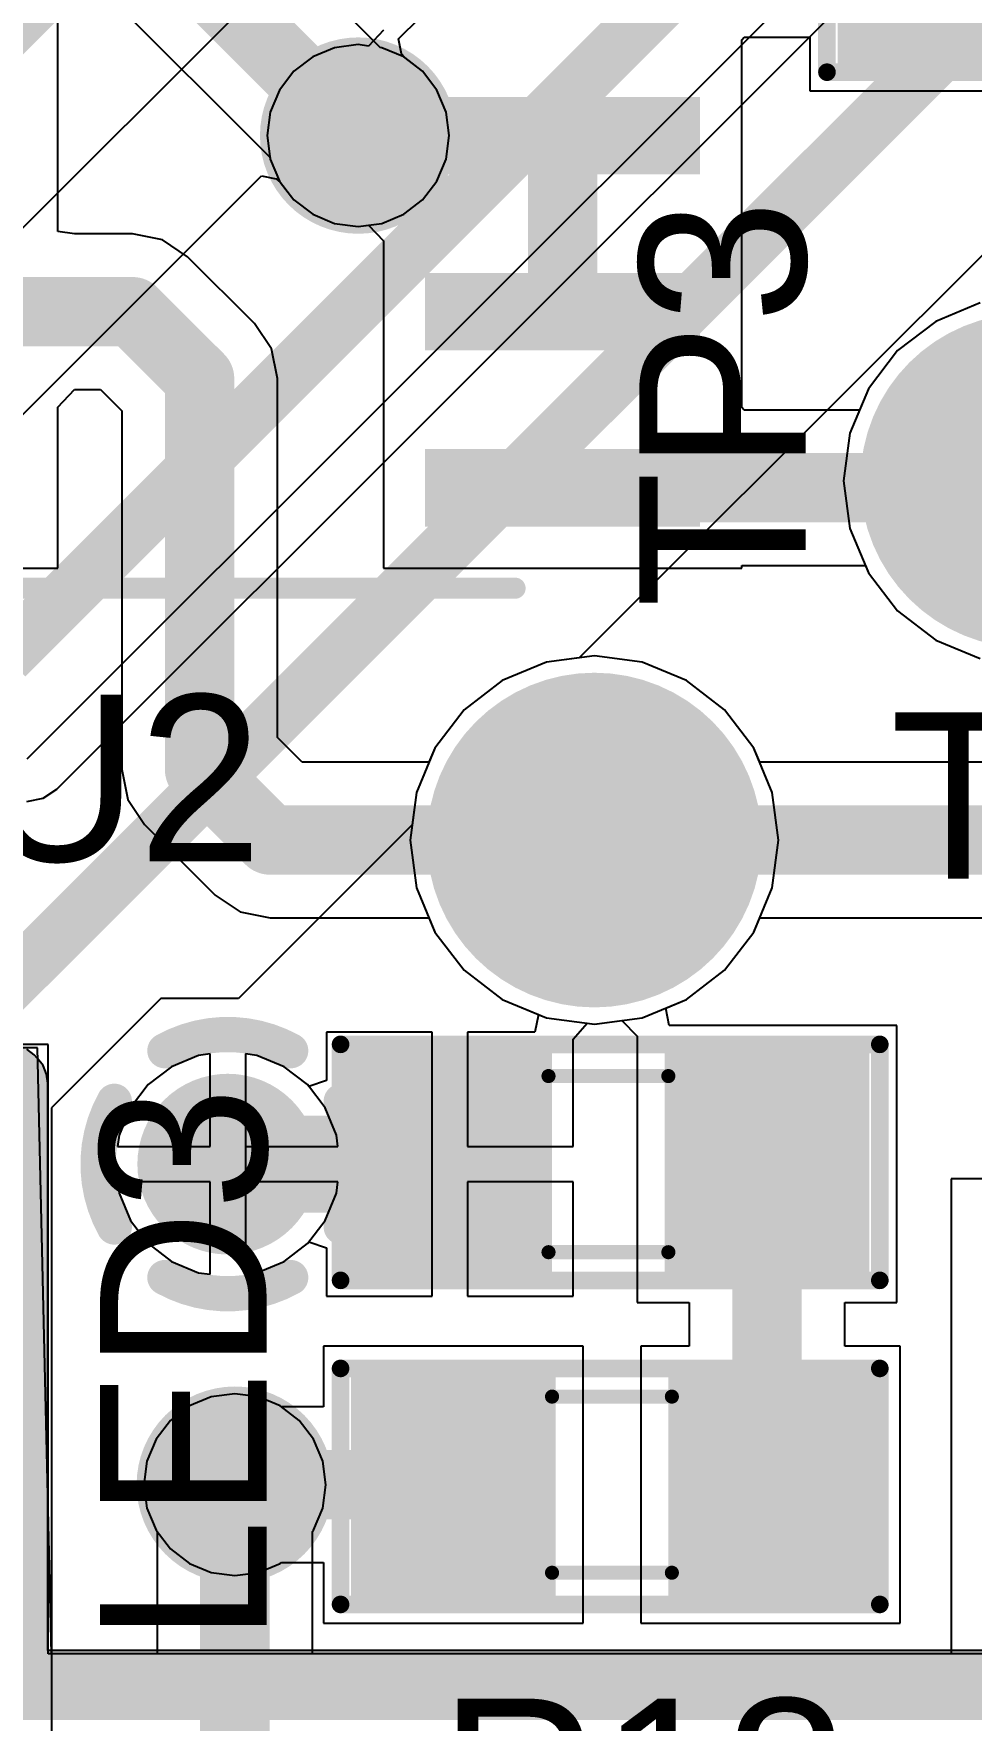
# Model space of a CAD drawing. Header units: millimetres. Extents: x -51 to 108, y 36 to 112.
# Drawn here: x 94.31 to 101.07, y 58.85 to 71.02 of the extents above; entities that cross this region are included whole.
import ezdxf

# ---------------------------------------------------------------- set-up
doc = ezdxf.new("R2010")
doc.units = ezdxf.units.MM
for name, color, linetype in [('BottomLayer', 5, 'Continuous'), ('BottomSolder', 6, 'Continuous'), ('InternalPlane1', 76, 'Continuous'), ('MidLayer1', 16, 'Continuous'), ('PadHoleLayer', 156, 'Continuous'), ('TopLayer', 1, 'Continuous'), ('TopOverlay', 2, 'Continuous'), ('TopSolder', 216, 'Continuous'), ('ViaHoleLayer', 16, 'Continuous')]:
    doc.layers.add(name, color=color, linetype=linetype)

# ---------------------------------------------------------------- blocks, each defined once
blk = doc.blocks.new('SM_0805_5')
at = {"layer": 'TopLayer'}
for points in [[(-1.778, -0.6985), (-0.508, -0.6985), (-1.778, 0.6985), (-0.508, 0.6985)], [(0.508, -0.6985), (1.778, -0.6985), (0.508, 0.6985), (1.778, 0.6985)]]:
    blk.add_solid(points, dxfattribs=at)
at = {"layer": 'TopOverlay'}
for points, const_width in [([(-1.9558, 0.8382), (1.9304, 0.8382)], 0.127), ([(-1.9558, -0.8635999999999999), (-1.9558, 0.8382)], 0.127), ([(1.9304, -0.8635999999999999), (1.9304, 0.8382)], 0.127), ([(-0.4318, 0.635), (0.4318, 0.635)], 0.1016), ([(-0.4318, -0.635), (0.4318, -0.635)], 0.1016), ([(-1.9558, -0.8635999999999999), (1.9304, -0.8635999999999999)], 0.127)]:
    blk.add_lwpolyline(points, dxfattribs=dict(at, const_width=const_width))
for points, const_width in [([(-1.98755, 0.8382, 1), (-1.92405, 0.8382, 1)], 0.0635), ([(-1.98755, 0.8382, 1), (-1.92405, 0.8382, 1)], 0.0635), ([(1.89865, 0.8382, 1), (1.96215, 0.8382, 1)], 0.0635), ([(1.89865, 0.8382, 1), (1.96215, 0.8382, 1)], 0.0635), ([(-0.4572, 0.635, 1), (-0.4064, 0.635, 1)], 0.0508), ([(0.4064, 0.635, 1), (0.4572, 0.635, 1)], 0.0508), ([(-0.4572, -0.635, 1), (-0.4064, -0.635, 1)], 0.0508), ([(0.4064, -0.635, 1), (0.4572, -0.635, 1)], 0.0508), ([(-1.98755, -0.8635999999999999, 1), (-1.92405, -0.8635999999999999, 1)], 0.0635), ([(-1.98755, -0.8635999999999999, 1), (-1.92405, -0.8635999999999999, 1)], 0.0635), ([(1.89865, -0.8635999999999999, 1), (1.96215, -0.8635999999999999, 1)], 0.0635), ([(1.89865, -0.8635999999999999, 1), (1.96215, -0.8635999999999999, 1)], 0.0635)]:
    blk.add_lwpolyline(points, format="xyb", close=True, dxfattribs=dict(at, const_width=const_width))
at = {"layer": 'TopSolder'}
for points in [[(-1.8796, -0.8000999999999999), (-0.4064, -0.8000999999999999), (-1.8796, 0.8000999999999999), (-0.4064, 0.8000999999999999)], [(0.4064, -0.8000999999999999), (1.8796, -0.8000999999999999), (0.4064, 0.8000999999999999), (1.8796, 0.8000999999999999)]]:
    blk.add_solid(points, dxfattribs=at)
blk = doc.blocks.new('SM_0805_66')
at = {"layer": 'TopLayer'}
for points in [[(-1.778, -0.6985), (-0.508, -0.6985), (-1.778, 0.6985), (-0.508, 0.6985)], [(0.508, -0.6985), (1.778, -0.6985), (0.508, 0.6985), (1.778, 0.6985)]]:
    blk.add_solid(points, dxfattribs=at)
at = {"layer": 'TopOverlay'}
for points, const_width in [([(1.9304, 0.8382), (-1.9558, 0.8382)], 0.127), ([(-1.9558, 0.8382), (-1.9558, -0.8635999999999999)], 0.127), ([(1.9304, 0.8382), (1.9304, -0.8635999999999999)], 0.127), ([(0.4318, 0.635), (-0.4318, 0.635)], 0.1016), ([(0.4318, -0.635), (-0.4318, -0.635)], 0.1016), ([(1.9304, -0.8635999999999999), (-1.9558, -0.8635999999999999)], 0.127)]:
    blk.add_lwpolyline(points, dxfattribs=dict(at, const_width=const_width))
for points, const_width in [([(-1.98755, 0.8382, 1), (-1.92405, 0.8382, 1)], 0.0635), ([(-1.98755, 0.8382, 1), (-1.92405, 0.8382, 1)], 0.0635), ([(1.89865, 0.8382, 1), (1.96215, 0.8382, 1)], 0.0635), ([(1.89865, 0.8382, 1), (1.96215, 0.8382, 1)], 0.0635), ([(-0.4572, 0.635, 1), (-0.4064, 0.635, 1)], 0.0508), ([(0.4064, 0.635, 1), (0.4572, 0.635, 1)], 0.0508), ([(-0.4572, -0.635, 1), (-0.4064, -0.635, 1)], 0.0508), ([(0.4064, -0.635, 1), (0.4572, -0.635, 1)], 0.0508), ([(-1.98755, -0.8635999999999999, 1), (-1.92405, -0.8635999999999999, 1)], 0.0635), ([(-1.98755, -0.8635999999999999, 1), (-1.92405, -0.8635999999999999, 1)], 0.0635), ([(1.89865, -0.8635999999999999, 1), (1.96215, -0.8635999999999999, 1)], 0.0635), ([(1.89865, -0.8635999999999999, 1), (1.96215, -0.8635999999999999, 1)], 0.0635)]:
    blk.add_lwpolyline(points, format="xyb", close=True, dxfattribs=dict(at, const_width=const_width))
at = {"layer": 'TopSolder'}
for points in [[(-1.8796, -0.8000999999999999), (-0.4064, -0.8000999999999999), (-1.8796, 0.8000999999999999), (-0.4064, 0.8000999999999999)], [(0.4064, -0.8000999999999999), (1.8796, -0.8000999999999999), (0.4064, 0.8000999999999999), (1.8796, 0.8000999999999999)]]:
    blk.add_solid(points, dxfattribs=at)
blk = doc.blocks.new('SM_0805_86')
at = {"layer": 'TopLayer'}
for points in [[(-1.778, -0.6985), (-0.508, -0.6985), (-1.778, 0.6985), (-0.508, 0.6985)], [(0.508, -0.6985), (1.778, -0.6985), (0.508, 0.6985), (1.778, 0.6985)]]:
    blk.add_solid(points, dxfattribs=at)
at = {"layer": 'TopOverlay'}
for points, const_width in [([(-1.9558, 0.8382), (1.9304, 0.8382)], 0.127), ([(-1.9558, -0.8635999999999999), (-1.9558, 0.8382)], 0.127), ([(1.9304, -0.8635999999999999), (1.9304, 0.8382)], 0.127), ([(-0.4318, 0.635), (0.4318, 0.635)], 0.1016), ([(-0.4318, -0.635), (0.4318, -0.635)], 0.1016), ([(-1.9558, -0.8635999999999999), (1.9304, -0.8635999999999999)], 0.127)]:
    blk.add_lwpolyline(points, dxfattribs=dict(at, const_width=const_width))
for points, const_width in [([(-1.98755, 0.8382, 1), (-1.92405, 0.8382, 1)], 0.0635), ([(-1.98755, 0.8382, 1), (-1.92405, 0.8382, 1)], 0.0635), ([(1.89865, 0.8382, 1), (1.96215, 0.8382, 1)], 0.0635), ([(1.89865, 0.8382, 1), (1.96215, 0.8382, 1)], 0.0635), ([(-0.4572, 0.635, 1), (-0.4064, 0.635, 1)], 0.0508), ([(0.4064, 0.635, 1), (0.4572, 0.635, 1)], 0.0508), ([(-0.4572, -0.635, 1), (-0.4064, -0.635, 1)], 0.0508), ([(0.4064, -0.635, 1), (0.4572, -0.635, 1)], 0.0508), ([(-1.98755, -0.8635999999999999, 1), (-1.92405, -0.8635999999999999, 1)], 0.0635), ([(-1.98755, -0.8635999999999999, 1), (-1.92405, -0.8635999999999999, 1)], 0.0635), ([(1.89865, -0.8635999999999999, 1), (1.96215, -0.8635999999999999, 1)], 0.0635), ([(1.89865, -0.8635999999999999, 1), (1.96215, -0.8635999999999999, 1)], 0.0635)]:
    blk.add_lwpolyline(points, format="xyb", close=True, dxfattribs=dict(at, const_width=const_width))
at = {"layer": 'TopSolder'}
for points in [[(-1.8796, -0.8000999999999999), (-0.4064, -0.8000999999999999), (-1.8796, 0.8000999999999999), (-0.4064, 0.8000999999999999)], [(0.4064, -0.8000999999999999), (1.8796, -0.8000999999999999), (0.4064, 0.8000999999999999), (1.8796, 0.8000999999999999)]]:
    blk.add_solid(points, dxfattribs=at)
blk = doc.blocks.new('TP1_95')
at = {"layer": 'BottomLayer', "const_width": 1.016}
blk.add_lwpolyline([(-0.508, 0, 1), (0.508, 0, 1)], format="xyb", close=True, dxfattribs=at)
at = {"layer": 'BottomSolder', "const_width": 1.1176}
blk.add_lwpolyline([(-0.5588, 0, 1), (0.5588, 0, 1)], format="xyb", close=True, dxfattribs=at)
at = {"layer": 'InternalPlane1', "const_width": 0.9524999999999999}
blk.add_lwpolyline([(-0.47625, 0, 1), (0.47625, 0, 1)], format="xyb", close=True, dxfattribs=at)
at = {"layer": 'MidLayer1', "const_width": 1.016}
blk.add_lwpolyline([(-0.508, 0, 1), (0.508, 0, 1)], format="xyb", close=True, dxfattribs=at)
at = {"layer": 'PadHoleLayer', "const_width": 0.4445}
blk.add_lwpolyline([(-0.22225, 0, 1), (0.22225, 0, 1)], format="xyb", close=True, dxfattribs=at)
at = {"layer": 'TopLayer', "const_width": 1.016}
blk.add_lwpolyline([(-0.508, 0, 1), (0.508, 0, 1)], format="xyb", close=True, dxfattribs=at)
at = {"layer": 'TopOverlay'}
for points, const_width in [([(1.1178794, 0, 1), (-1.1178794, 0, 1)], 0.1778), ([(-1.1623294, 0, 1), (-1.0734294, 0, 1)], 0.0889), ([(1.0734294, 0, 1), (1.1623294, 0, 1)], 0.0889)]:
    blk.add_lwpolyline(points, format="xyb", close=True, dxfattribs=dict(at, const_width=const_width))
at = {"layer": 'TopSolder', "const_width": 1.1176}
blk.add_lwpolyline([(-0.5588, 0, 1), (0.5588, 0, 1)], format="xyb", close=True, dxfattribs=at)
blk = doc.blocks.new('TP1_96')
at = {"layer": 'BottomLayer', "const_width": 1.016}
blk.add_lwpolyline([(-0.508, 0, 1), (0.508, 0, 1)], format="xyb", close=True, dxfattribs=at)
at = {"layer": 'BottomSolder', "const_width": 1.1176}
blk.add_lwpolyline([(-0.5588, 0, 1), (0.5588, 0, 1)], format="xyb", close=True, dxfattribs=at)
at = {"layer": 'InternalPlane1', "const_width": 0.9524999999999999}
blk.add_lwpolyline([(-0.47625, 0, 1), (0.47625, 0, 1)], format="xyb", close=True, dxfattribs=at)
at = {"layer": 'MidLayer1', "const_width": 1.016}
blk.add_lwpolyline([(-0.508, 0, 1), (0.508, 0, 1)], format="xyb", close=True, dxfattribs=at)
at = {"layer": 'PadHoleLayer', "const_width": 0.4445}
blk.add_lwpolyline([(-0.22225, 0, 1), (0.22225, 0, 1)], format="xyb", close=True, dxfattribs=at)
at = {"layer": 'TopLayer', "const_width": 1.016}
blk.add_lwpolyline([(-0.508, 0, 1), (0.508, 0, 1)], format="xyb", close=True, dxfattribs=at)
at = {"layer": 'TopOverlay'}
for points, const_width in [([(1.1178794, 0, 1), (-1.1178794, 0, 1)], 0.1778), ([(-1.1623294, 0, 1), (-1.0734294, 0, 1)], 0.0889), ([(1.0734294, 0, 1), (1.1623294, 0, 1)], 0.0889)]:
    blk.add_lwpolyline(points, format="xyb", close=True, dxfattribs=dict(at, const_width=const_width))
at = {"layer": 'TopSolder', "const_width": 1.1176}
blk.add_lwpolyline([(-0.5588, 0, 1), (0.5588, 0, 1)], format="xyb", close=True, dxfattribs=at)
blk = doc.blocks.new('D8_101')
at = {"layer": 'TopLayer'}
for points in [[(-3.4544, 1.6256), (-1.4732, 1.6256), (-3.4544, 2.1844), (-1.4732, 2.1844)], [(1.4732, 1.6256), (3.4544, 1.6256), (1.4732, 2.1844), (3.4544, 2.1844)], [(-3.4544, 0.3556), (-1.4732, 0.3556), (-3.4544, 0.9144), (-1.4732, 0.9144)], [(1.4732, 0.3556), (3.4544, 0.3556), (1.4732, 0.9144), (3.4544, 0.9144)], [(-3.4544, -0.9144), (-1.4732, -0.9144), (-3.4544, -0.3556), (-1.4732, -0.3556)], [(1.4732, -0.9144), (3.4544, -0.9144), (1.4732, -0.3556), (3.4544, -0.3556)], [(-3.4544, -2.1844), (-1.4732, -2.1844), (-3.4544, -1.6256), (-1.4732, -1.6256)], [(1.4732, -2.1844), (3.4544, -2.1844), (1.4732, -1.6256), (3.4544, -1.6256)]]:
    blk.add_solid(points, dxfattribs=at)
at = {"layer": 'TopOverlay'}
for p, q in [((-3.0353, 3.39479128), (-2.18890596, 2.54839724)), ((-3.0353, 2.54839724), (-2.18890596, 3.39479128)), ((-2.61210298, 2.54839724), (-2.61210298, 3.39479128)), ((-3.0353, 2.97159426), (-2.18890596, 2.97159426))]:
    blk.add_line(p, q, dxfattribs=at)
at = {"layer": 'TopOverlay', "const_width": 0.1524}
for points in [[(-2.1209, 2.6289), (2.1209, 2.6289)], [(-2.1209, -2.6289), (2.1209, -2.6289)]]:
    blk.add_lwpolyline(points, dxfattribs=at)
at = {"layer": 'TopOverlay', "const_width": 0.0762}
for points in [[(-2.159, 2.6289, 1), (-2.0828, 2.6289, 1)], [(2.0828, 2.6289, 1), (2.159, 2.6289, 1)], [(-2.159, -2.6289, 1), (-2.0828, -2.6289, 1)], [(2.0828, -2.6289, 1), (2.159, -2.6289, 1)]]:
    blk.add_lwpolyline(points, format="xyb", close=True, dxfattribs=at)
at = {"layer": 'TopSolder'}
for points in [[(-3.4544, 1.6256), (-1.4732, 1.6256), (-3.4544, 2.1844), (-1.4732, 2.1844)], [(1.4732, 1.6256), (3.4544, 1.6256), (1.4732, 2.1844), (3.4544, 2.1844)], [(-3.4544, 0.3556), (-1.4732, 0.3556), (-3.4544, 0.9144), (-1.4732, 0.9144)], [(1.4732, 0.3556), (3.4544, 0.3556), (1.4732, 0.9144), (3.4544, 0.9144)], [(-3.4544, -0.9144), (-1.4732, -0.9144), (-3.4544, -0.3556), (-1.4732, -0.3556)], [(1.4732, -0.9144), (3.4544, -0.9144), (1.4732, -0.3556), (3.4544, -0.3556)], [(-3.4544, -2.1844), (-1.4732, -2.1844), (-3.4544, -1.6256), (-1.4732, -1.6256)], [(1.4732, -2.1844), (3.4544, -2.1844), (1.4732, -1.6256), (3.4544, -1.6256)]]:
    blk.add_solid(points, dxfattribs=at)

msp = doc.modelspace()

# ---------------------------------------------------------------- linework, layer by layer
at = {"layer": 'BottomLayer'}
for p, q in [((96.80528518, 70.91656886), (95.36712702, 72.35472702)), ((94.73831953999999, 71.39742642), (96.01223114, 70.12351482)), ((96.8166847, 70.91506772), (96.80528518, 70.91656886)), ((96.97480223999999, 70.84957127999999), (96.8166847, 70.91506772)), ((97.11058301999999, 70.74538301999999), (96.97480223999999, 70.84957127999999)), ((97.21477128, 70.60960224), (97.11058301999999, 70.74538301999999)), ((97.28026772, 70.4514847), (97.21477128, 70.60960224)), ((97.30260702, 70.28179999999999), (97.28026772, 70.4514847)), ((97.28026772, 70.1121153), (97.30260702, 70.28179999999999)), ((96.01223114, 70.12351482), (96.01373228, 70.1121153)), ((96.01373228, 70.1121153), (96.07922871999999, 69.95399776)), ((97.21477128, 69.95399776), (97.28026772, 70.1121153)), ((96.07922871999999, 69.95399776), (96.18341697999999, 69.81821698)), ((97.11058301999999, 69.81821698), (97.21477128, 69.95399776)), ((96.18341697999999, 69.81821698), (96.31919776, 69.71402872)), ((96.97480223999999, 69.71402872), (97.11058301999999, 69.81821698)), ((96.31919776, 69.71402872), (96.4773153, 69.64853228)), ((96.8166847, 69.64853228), (96.97480223999999, 69.71402872)), ((96.4773153, 69.64853228), (96.64699999999999, 69.62619298)), ((96.64699999999999, 69.62619298), (96.8166847, 69.64853228)), ((101.12945484, 69.07472596), (100.8093234, 68.94212272)), ((100.8093234, 68.94212272), (100.53441666, 68.73118334)), ((100.53441666, 68.73118334), (100.32347728, 68.4562766)), ((100.32347728, 68.4562766), (100.19087404, 68.13614516)), ((100.19087404, 68.13614516), (100.14564426, 67.7926)), ((100.14564426, 67.7926), (100.19087404, 67.44905484)), ((100.19087404, 67.44905484), (100.32347728, 67.12892339999999)), ((100.32347728, 67.12892339999999), (100.53441666, 66.85401666)), ((100.53441666, 66.85401666), (100.8093234, 66.64307728)), ((98.3488, 66.52915574), (98.00525483999999, 66.48392596)), ((98.69234515999999, 66.48392596), (98.3488, 66.52915574)), ((100.8093234, 66.64307728), (101.12945484, 66.51047403999999)), ((98.00525483999999, 66.48392596), (97.6851234, 66.35132272)), ((99.0124766, 66.35132272), (98.69234515999999, 66.48392596)), ((97.6851234, 66.35132272), (97.41021665999999, 66.14038334)), ((99.28738333999999, 66.14038334), (99.0124766, 66.35132272)), ((97.41021665999999, 66.14038334), (97.19927727999999, 65.8654766)), ((99.49832271999999, 65.8654766), (99.28738333999999, 66.14038334)), ((97.19927727999999, 65.8654766), (97.06667404, 65.54534516)), ((99.63092596, 65.54534516), (99.49832271999999, 65.8654766)), ((97.06667404, 65.54534516), (97.02144426, 65.20179999999999)), ((99.67615574, 65.20179999999999), (99.63092596, 65.54534516)), ((97.02144426, 65.20179999999999), (97.06667404, 64.85825484)), ((99.63092596, 64.85825484), (99.67615574, 65.20179999999999)), ((97.06667404, 64.85825484), (97.19927727999999, 64.5381234)), ((99.49832271999999, 64.5381234), (99.63092596, 64.85825484)), ((97.19927727999999, 64.5381234), (97.41021665999999, 64.26321666)), ((99.28738333999999, 64.26321666), (99.49832271999999, 64.5381234)), ((97.41021665999999, 64.26321666), (97.6851234, 64.05227728)), ((99.0124766, 64.05227728), (99.28738333999999, 64.26321666)), ((97.6851234, 64.05227728), (98.00525483999999, 63.91967404)), ((98.69234515999999, 63.91967404), (99.0124766, 64.05227728)), ((98.00525483999999, 63.91967404), (98.3488, 63.87444426)), ((98.3488, 63.87444426), (98.69234515999999, 63.91967404)), ((94.4118, 63.72859999999999), (85.54299884, 63.72859999999999)), ((94.4118, 59.3344), (94.4118, 63.72859999999999)), ((95.49731471999999, 63.64830298), (95.30173217999999, 63.56728967999999)), ((95.58019999999999, 63.65921482), (95.49731471999999, 63.64830298)), ((95.58019999999999, 62.992), (95.58019999999999, 63.65921482)), ((95.91708528, 63.64830298), (95.8342, 63.65921482)), ((95.8342, 63.65921482), (95.8342, 62.992)), ((96.11266782, 63.56728967999999), (95.91708528, 63.64830298)), ((95.30173217999999, 63.56728967999999), (95.1337823, 63.4384177)), ((96.2806177, 63.4384177), (96.11266782, 63.56728967999999)), ((95.1337823, 63.4384177), (95.00491032, 63.27046781999999)), ((96.40948968, 63.27046781999999), (96.2806177, 63.4384177)), ((95.00491032, 63.27046781999999), (94.92389702, 63.07488528)), ((96.49050297999999, 63.07488528), (96.40948968, 63.27046781999999)), ((94.92389702, 63.07488528), (94.91298517999999, 62.992)), ((96.50141482, 62.992), (96.49050297999999, 63.07488528)), ((94.91298517999999, 62.992), (95.58019999999999, 62.992)), ((95.8342, 62.992), (96.50141482, 62.992)), ((95.58019999999999, 62.738), (94.91298517999999, 62.738)), ((94.91298517999999, 62.738), (94.92389702, 62.65511471999999)), ((94.92389702, 62.65511471999999), (95.00491032, 62.45953218)), ((95.58019999999999, 62.07078517999999), (95.58019999999999, 62.738)), ((96.50141482, 62.738), (95.8342, 62.738)), ((95.8342, 62.738), (95.8342, 62.07078517999999)), ((96.40948968, 62.45953218), (96.49050297999999, 62.65511471999999)), ((96.49050297999999, 62.65511471999999), (96.50141482, 62.738)), ((95.00491032, 62.45953218), (95.1337823, 62.29158229999999)), ((96.2806177, 62.29158229999999), (96.40948968, 62.45953218)), ((95.1337823, 62.29158229999999), (95.30173217999999, 62.16271032)), ((96.11266782, 62.16271032), (96.2806177, 62.29158229999999)), ((95.30173217999999, 62.16271032), (95.49731471999999, 62.08169702)), ((95.91708528, 62.08169702), (96.11266782, 62.16271032)), ((95.49731471999999, 62.08169702), (95.58019999999999, 62.07078517999999)), ((95.8342, 62.07078517999999), (95.91708528, 62.08169702)), ((95.58831529999999, 61.18686772), (95.43019776, 61.12137128)), ((95.758, 61.20920701999999), (95.58831529999999, 61.18686772)), ((95.9276847, 61.18686772), (95.758, 61.20920701999999)), ((96.08580223999999, 61.12137128), (95.9276847, 61.18686772)), ((95.43019776, 61.12137128), (95.29441698, 61.01718302)), ((96.22158302, 61.01718302), (96.08580223999999, 61.12137128)), ((95.29441698, 61.01718302), (95.19022872, 60.88140224)), ((96.32577128, 60.88140224), (96.22158302, 61.01718302)), ((95.19022872, 60.88140224), (95.12473227999999, 60.72328469999999)), ((96.39126771999999, 60.72328469999999), (96.32577128, 60.88140224)), ((95.12473227999999, 60.72328469999999), (95.10239297999999, 60.5536)), ((96.41360702, 60.5536), (96.39126771999999, 60.72328469999999)), ((95.10239297999999, 60.5536), (95.12473227999999, 60.3839153)), ((96.39126771999999, 60.3839153), (96.41360702, 60.5536)), ((95.12473227999999, 60.3839153), (95.19022872, 60.22579776)), ((96.32577128, 60.22579776), (96.39126771999999, 60.3839153)), ((95.19022872, 60.22579776), (95.19722641999999, 60.21667916)), ((95.19722641999999, 60.21667916), (95.19722641999999, 59.3344)), ((96.31877358, 60.21667916), (96.32577128, 60.22579776)), ((96.31877358, 59.3344), (96.31877358, 60.21667916)), ((95.19722641999999, 59.3344), (94.4118, 59.3344)), ((104.46822642, 59.3344), (96.31877358, 59.3344))]:
    msp.add_line(p, q, dxfattribs=at)
at = {"layer": 'BottomLayer', "const_width": 0.499999}
for points in [[(94.97059999999999, 71.95819999999999), (96.64699999999999, 70.28179999999999)], [(95.758, 49.07279999999999), (95.758, 60.5536)]]:
    msp.add_lwpolyline(points, dxfattribs=at)
at = {"layer": 'BottomLayer'}
for points, const_width in [([(96.47199907999999, 70.28179999999999, 1), (96.82200092, 70.28179999999999, 1)], 0.3499993), ([(96.52200151999999, 70.28179999999999, 1), (96.77199848, 70.28179999999999, 1)], 0.2499995), ([(95.43219927999999, 62.86499999999999, 1), (95.98220072, 62.86499999999999, 1)], 0.5499989), ([(95.58299908, 60.5536, 1), (95.93300092, 60.5536, 1)], 0.3499993), ([(95.63300152, 60.5536, 1), (95.88299848, 60.5536, 1)], 0.2499995)]:
    msp.add_lwpolyline(points, format="xyb", close=True, dxfattribs=dict(at, const_width=const_width))
at = {"layer": 'BottomSolder'}
for points, const_width in [([(96.42119908, 70.28179999999999, 1), (96.87280091999999, 70.28179999999999, 1)], 0.4515993), ([(95.38139928, 62.86499999999999, 1), (96.03300071999999, 62.86499999999999, 1)], 0.6515989), ([(95.53219908, 60.5536, 1), (95.98380092, 60.5536, 1)], 0.4515993)]:
    msp.add_lwpolyline(points, format="xyb", close=True, dxfattribs=dict(at, const_width=const_width))
at = {"layer": 'InternalPlane1'}
for p, q in [((94.31070038, 63.65290038), (94.25847798, 63.69297396)), ((94.33610037999999, 63.62750037999999), (94.31070038, 63.65290038)), ((94.37617395999999, 63.57527798), (94.33610037999999, 63.62750037999999)), ((94.40136314, 63.51446275999999), (94.37617395999999, 63.57527798)), ((94.40995595999999, 63.4492), (94.40136314, 63.51446275999999)), ((94.40995595999999, 59.35795596), (94.40995595999999, 63.4492)), ((106.52312198, 59.35795596), (94.40995595999999, 59.35795596))]:
    msp.add_line(p, q, dxfattribs=at)
for points, const_width in [([(96.2930002, 70.28179999999999, 1), (97.00099979999999, 70.28179999999999, 1)], 0.7079996), ([(95.19040398, 63.68276823999999, 1), (95.31740398, 63.68276823999999, 1)], 0.127), ([(96.09699601999999, 63.68276823999999, 1), (96.22399602, 63.68276823999999, 1)], 0.127), ([(94.00740151999999, 63.4746, 1), (94.25739847999999, 63.4746, 1)], 0.2499995), ([(94.00740151999999, 63.4746, 1), (94.25739847999999, 63.4746, 1)], 0.2499995), ([(94.03280151999999, 63.4492, 1), (94.28279848, 63.4492, 1)], 0.2499995), ([(94.03280151999999, 63.4492, 1), (94.28279848, 63.4492, 1)], 0.2499995), ([(94.82593175999999, 63.31829602, 1), (94.95293176, 63.31829602, 1)], 0.127), ([(96.46146823999999, 63.31829602, 1), (96.58846824, 63.31829602, 1)], 0.127), ([(94.82593175999999, 62.41170398, 1), (94.95293176, 62.41170398, 1)], 0.127), ([(96.46146823999999, 62.41170398, 1), (96.58846824, 62.41170398, 1)], 0.127), ([(95.19040398, 62.04723176, 1), (95.31740398, 62.04723176, 1)], 0.127), ([(96.09699601999999, 62.04723176, 1), (96.22399602, 62.04723176, 1)], 0.127), ([(95.4040002, 60.5536, 1), (96.11199979999999, 60.5536, 1)], 0.7079996), ([(94.03280151999999, 59.1058, 1), (94.28279848, 59.1058, 1)], 0.2499995), ([(94.03280151999999, 59.1058, 1), (94.28279848, 59.1058, 1)], 0.2499995)]:
    msp.add_lwpolyline(points, format="xyb", close=True, dxfattribs=dict(at, const_width=const_width))
at = {"layer": 'InternalPlane1', "const_width": 0.254}
for points in [[(95.25390397999999, 63.68276823999999, -0.2586175843559133), (96.16049602, 63.68276823999999)], [(94.88943176, 62.41170398, -0.2586175843559133), (94.88943176, 63.31829602)], [(96.52496823999999, 63.31829602, -0.2586175843559133), (96.52496823999999, 62.41170398)], [(96.16049602, 62.04723176, -0.2586175843559133), (95.25390397999999, 62.04723176)]]:
    msp.add_lwpolyline(points, format="xyb", dxfattribs=at)
at = {"layer": 'InternalPlane1', "const_width": 0.499999}
for points in [[(83.82, 63.4746), (94.13239999999999, 63.4746)], [(94.13239999999999, 63.4746), (94.1578, 63.4492)], [(94.1578, 59.1058), (94.1578, 63.4492)], [(94.1578, 59.1058), (106.8324, 59.1058)]]:
    msp.add_lwpolyline(points, dxfattribs=at)
at = {"layer": 'MidLayer1'}
for p, q in [((96.93793921999999, 70.97913922), (100.5332, 74.5744)), ((100.7908322, 72.3174322), (94.2594, 65.786)), ((94.4756937, 65.56971899999999), (101.00712082, 72.10114358)), ((96.139, 71.5264), (92.6592, 68.0466)), ((103.2002, 71.4756), (98.78059999999999, 67.056)), ((96.95923203999999, 70.87208584), (96.93793921999999, 70.97913922)), ((96.98225714, 70.8438512), (96.95923203999999, 70.87208584)), ((97.11058301999999, 70.74538301999999), (96.98225714, 70.8438512)), ((97.21477128, 70.60960224), (97.11058301999999, 70.74538301999999)), ((97.28026772, 70.4514847), (97.21477128, 70.60960224)), ((97.30260702, 70.28179999999999), (97.28026772, 70.4514847)), ((97.28026772, 70.1121153), (97.30260702, 70.28179999999999)), ((97.21477128, 69.95399776), (97.28026772, 70.1121153)), ((93.14179999999999, 67.18299999999999), (95.94966077999999, 69.99086077999999)), ((95.94966077999999, 69.99086077999999), (96.05671416, 69.96956795999999)), ((96.05671416, 69.96956795999999), (96.08494879999999, 69.94654286)), ((96.08494879999999, 69.94654286), (96.18341697999999, 69.81821698)), ((97.11058301999999, 69.81821698), (97.21477128, 69.95399776)), ((96.18341697999999, 69.81821698), (96.31919776, 69.71402872)), ((96.97480223999999, 69.71402872), (97.11058301999999, 69.81821698)), ((96.31919776, 69.71402872), (96.4773153, 69.64853228)), ((96.8166847, 69.64853228), (96.97480223999999, 69.71402872)), ((96.4773153, 69.64853228), (96.64699999999999, 69.62619298)), ((96.64699999999999, 69.62619298), (96.8166847, 69.64853228)), ((98.78059999999999, 67.056), (98.23934632, 66.51474632)), ((98.00525483999999, 66.48392596), (97.6851234, 66.35132272)), ((98.23934632, 66.51474632), (98.00525483999999, 66.48392596)), ((97.6851234, 66.35132272), (97.41021665999999, 66.14038334)), ((97.41021665999999, 66.14038334), (97.19927727999999, 65.8654766)), ((97.19927727999999, 65.8654766), (97.06667404, 65.54534516)), ((94.37645336, 65.50340722), (94.47568862, 65.56971138)), ((94.47568862, 65.56971138), (94.4756937, 65.56971899999999)), ((94.2594, 65.48012304), (94.37645336, 65.50340722)), ((97.06667404, 65.54534516), (97.03585367999999, 65.31125368)), ((97.03585367999999, 65.31125368), (95.7834, 64.05879999999999)), ((95.2246, 64.05879999999999), (94.43719999999999, 63.2714)), ((95.7834, 64.05879999999999), (95.2246, 64.05879999999999)), ((94.43719999999999, 63.2714), (94.43719999999999, 61.976)), ((94.43719999999999, 61.976), (94.43719999999999, 58.6994))]:
    msp.add_line(p, q, dxfattribs=at)
for points, const_width in [([(94.107, 66.5226), (100.8126, 73.2282)], 0.3999992), ([(93.06559999999999, 63.0936), (102.997, 73.02499999999999)], 0.3999992), ([(91.821, 69.1642), (94.36099999999999, 71.7042)], 1.00000054)]:
    msp.add_lwpolyline(points, dxfattribs=dict(at, const_width=const_width))
for points, const_width in [([(96.47199907999999, 70.28179999999999, 1), (96.82200092, 70.28179999999999, 1)], 0.3499993), ([(95.43219927999999, 62.86499999999999, 1), (95.98220072, 62.86499999999999, 1)], 0.5499989), ([(95.58299908, 60.5536, 1), (95.93300092, 60.5536, 1)], 0.3499993)]:
    msp.add_lwpolyline(points, format="xyb", close=True, dxfattribs=dict(at, const_width=const_width))
at = {"layer": 'TopLayer'}
for p, q in [((94.48319939999999, 70.97240568), (94.48319939999999, 72.1311994)), ((96.82960059999999, 71.04146573999999), (96.72113752, 70.9276458)), ((94.48320448, 70.97240568), (94.48319939999999, 70.97240568)), ((94.48320448, 70.86119432), (94.48320448, 70.97240568)), ((96.4773153, 70.91506772), (96.31919776, 70.84957127999999)), ((96.64699999999999, 70.93740702), (96.4773153, 70.91506772)), ((96.72113752, 70.9276458), (96.64699999999999, 70.93740702)), ((99.41080194, 70.97239805999999), (99.42942776, 70.99102642)), ((99.41080194, 70.86119939999999), (99.41080194, 70.97239805999999)), ((99.42942776, 70.99102642), (99.9030006, 70.99102642)), ((99.9030006, 70.99102642), (99.9030006, 70.6041006)), ((94.48319939999999, 69.70240314), (94.48319939999999, 70.86119432)), ((94.48319939999999, 70.86119432), (94.48320448, 70.86119432)), ((96.31919776, 70.84957127999999), (96.18341697999999, 70.74538301999999)), ((99.41079939999999, 70.84539806), (99.41080194, 70.86119939999999)), ((99.41079939999999, 69.70240568), (99.41079939999999, 70.84539806)), ((96.18341697999999, 70.74538301999999), (96.07922871999999, 70.60960224)), ((96.07922871999999, 70.60960224), (96.01373228, 70.4514847)), ((99.9030006, 70.6041006), (101.7729994, 70.6041006)), ((96.01373228, 70.4514847), (95.99139298, 70.28179999999999)), ((95.99139298, 70.28179999999999), (96.01373228, 70.1121153)), ((96.01373228, 70.1121153), (96.07922871999999, 69.95399776)), ((96.07922871999999, 69.95399776), (96.18341697999999, 69.81821698)), ((96.18341697999999, 69.81821698), (96.31919776, 69.71402872)), ((94.48320448, 69.70240314), (94.48319939999999, 69.70240314)), ((94.48320448, 69.5911994), (94.48320448, 69.70240314)), ((96.31919776, 69.71402872), (96.4773153, 69.64853228)), ((99.41080448, 69.70240568), (99.41079939999999, 69.70240568)), ((99.41080448, 69.59119432), (99.41080448, 69.70240568)), ((94.60248795999999, 69.57257358), (94.48320448, 69.5911994)), ((95.0214, 69.57257358), (94.60248795999999, 69.57257358)), ((95.23599952, 69.52988633999999), (95.0214, 69.57257358)), ((96.4773153, 69.64853228), (96.64699999999999, 69.62619298)), ((96.64699999999999, 69.62619298), (96.72113752, 69.6359542)), ((96.72113752, 69.6359542), (96.82960059999999, 69.52213426)), ((99.41079939999999, 68.44820193999999), (99.41079939999999, 69.59119432)), ((99.41079939999999, 69.59119432), (99.41080448, 69.59119432)), ((95.41792702, 69.40832702), (95.23599952, 69.52988633999999)), ((96.82960059999999, 69.52213426), (96.82960059999999, 68.44820193999999)), ((95.90052702, 68.92572702), (95.41792702, 69.40832702)), ((101.12945484, 69.07472596), (100.8093234, 68.94212272)), ((96.02208888, 68.74379698), (95.90052702, 68.92572702)), ((100.8093234, 68.94212272), (100.53441666, 68.73118334)), ((96.06477358, 68.5292), (96.02208888, 68.74379698)), ((100.53441666, 68.73118334), (100.32347728, 68.4562766)), ((96.06477358, 65.94208046), (96.06477358, 68.5292)), ((94.48320448, 68.32402642), (94.60248795999999, 68.45102641999999)), ((94.60248795999999, 68.45102641999999), (94.78911954, 68.45102641999999)), ((94.78911954, 68.45102641999999), (94.94322641999999, 68.29691953999999)), ((96.82960059999999, 68.44820193999999), (96.82959806, 68.4324006)), ((96.82959806, 68.4324006), (96.82959806, 68.3211994)), ((99.41080194, 68.4324006), (99.41079939999999, 68.44820193999999)), ((99.41080194, 68.32120194), (99.41080194, 68.4324006)), ((100.32347728, 68.4562766), (100.25981218, 68.30257358)), ((94.48319939999999, 67.1624006), (94.48319939999999, 68.32119686)), ((94.48319939999999, 68.32119686), (94.48320448, 68.32119686)), ((94.48320448, 68.32119686), (94.48320448, 68.32402642)), ((94.94322641999999, 68.29691953999999), (94.94322641999999, 65.7098)), ((96.82959806, 68.3211994), (96.82960059999999, 68.30539806)), ((96.82960059999999, 68.30539806), (96.82960059999999, 67.1624006)), ((99.42942776, 68.30257358), (99.41080194, 68.32120194)), ((100.25981218, 68.30257358), (99.42942776, 68.30257358)), ((91.90200313999999, 67.1624006), (94.48319939999999, 67.1624006)), ((96.82960059999999, 67.1624006), (99.41079939999999, 67.1624006)), ((99.41079939999999, 67.1624006), (99.41079939999999, 67.18102642)), ((99.41079939999999, 67.18102642), (100.3018949, 67.18102642)), ((100.3018949, 67.18102642), (100.32347728, 67.12892339999999)), ((100.32347728, 67.12892339999999), (100.53441666, 66.85401666)), ((100.53441666, 66.85401666), (100.8093234, 66.64307728)), ((98.3488, 66.52915574), (98.00525483999999, 66.48392596)), ((98.69234515999999, 66.48392596), (98.3488, 66.52915574)), ((100.8093234, 66.64307728), (101.12945484, 66.51047403999999)), ((98.00525483999999, 66.48392596), (97.6851234, 66.35132272)), ((99.0124766, 66.35132272), (98.69234515999999, 66.48392596)), ((97.6851234, 66.35132272), (97.41021665999999, 66.14038334)), ((99.28738333999999, 66.14038334), (99.0124766, 66.35132272)), ((97.41021665999999, 66.14038334), (97.19927727999999, 65.8654766)), ((99.49832271999999, 65.8654766), (99.28738333999999, 66.14038334)), ((96.24428046, 65.76257358), (96.06477358, 65.94208046)), ((97.19927727999999, 65.8654766), (97.15665354, 65.76257358)), ((99.54094646, 65.76257358), (99.49832271999999, 65.8654766)), ((94.94322641999999, 65.7098), (94.98591366, 65.49520048)), ((97.15665354, 65.76257358), (96.24428046, 65.76257358)), ((102.71391954, 65.76257358), (99.54094646, 65.76257358)), ((94.98591366, 65.49520048), (95.10747298, 65.31327298)), ((95.10747298, 65.31327298), (95.61547297999999, 64.80527298)), ((95.61547297999999, 64.80527298), (95.79740301999999, 64.68371112)), ((95.79740301999999, 64.68371112), (96.012, 64.64102642)), ((96.012, 64.64102642), (97.15665354, 64.64102642)), ((97.15665354, 64.64102642), (97.19927727999999, 64.5381234)), ((99.49832271999999, 64.5381234), (99.54094646, 64.64102642)), ((99.54094646, 64.64102642), (102.9462, 64.64102642)), ((97.19927727999999, 64.5381234), (97.41021665999999, 64.26321666)), ((99.28738333999999, 64.26321666), (99.49832271999999, 64.5381234)), ((97.41021665999999, 64.26321666), (97.6851234, 64.05227728)), ((99.0124766, 64.05227728), (99.28738333999999, 64.26321666)), ((97.6851234, 64.05227728), (97.94531846, 63.9445)), ((98.86333288, 63.9904994), (99.0124766, 64.05227728)), ((98.88859572, 63.86349939999999), (98.86333288, 63.9904994)), ((97.94531846, 63.9445), (97.92005562, 63.8175)), ((98.1964, 63.76641043999999), (98.29698907999999, 63.8812667)), ((98.29698907999999, 63.8812667), (98.3488, 63.87444426)), ((98.3488, 63.87444426), (98.54672696, 63.90050212)), ((98.54672696, 63.90050212), (98.6584006, 63.7871089)), ((100.5283994, 63.86349939999999), (98.88859572, 63.86349939999999)), ((100.5283994, 61.86650059999999), (100.5283994, 63.86349939999999)), ((97.18039999999999, 63.8175), (96.41839999999999, 63.8175)), ((96.41839999999999, 63.8175), (96.41839999999999, 63.46747783999999)), ((97.18039999999999, 62.86499999999999), (97.18039999999999, 63.8175)), ((97.92005562, 63.8175), (97.4344, 63.8175)), ((97.4344, 63.8175), (97.4344, 62.992)), ((98.1964, 62.992), (98.1964, 63.76641043999999)), ((98.6584006, 63.7871089), (98.6584006, 61.86650059999999)), ((94.3356, 63.7032), (93.428185, 63.7032)), ((94.43719999999999, 59.3344), (94.3356, 63.7032)), ((95.49731471999999, 63.64830298), (95.30173217999999, 63.56728967999999)), ((95.58019999999999, 63.65921482), (95.49731471999999, 63.64830298)), ((95.58019999999999, 62.992), (95.58019999999999, 63.65921482)), ((95.91708528, 63.64830298), (95.8342, 63.65921482)), ((95.8342, 63.65921482), (95.8342, 62.86499999999999)), ((96.11266782, 63.56728967999999), (95.91708528, 63.64830298)), ((95.30173217999999, 63.56728967999999), (95.1337823, 63.4384177)), ((96.2806177, 63.4384177), (96.11266782, 63.56728967999999)), ((95.1337823, 63.4384177), (95.00491032, 63.27046781999999)), ((96.2914, 63.42436642), (96.2806177, 63.4384177)), ((96.41839999999999, 63.46747783999999), (96.2914, 63.42436642)), ((95.00491032, 63.27046781999999), (94.92389702, 63.07488528)), ((94.92389702, 63.07488528), (94.91298517999999, 62.992)), ((94.91298517999999, 62.992), (95.58019999999999, 62.992)), ((97.4344, 62.992), (98.1964, 62.992)), ((95.8342, 62.86499999999999), (95.8342, 62.07078517999999)), ((97.18039999999999, 61.91249999999999), (97.18039999999999, 62.86499999999999)), ((102.51919806, 62.75839874), (100.91920126, 62.75839874)), ((100.91920126, 62.75839874), (100.91920126, 59.3344)), ((95.58019999999999, 62.738), (94.91298517999999, 62.738)), ((94.91298517999999, 62.738), (94.92389702, 62.65511471999999)), ((94.92389702, 62.65511471999999), (95.00491032, 62.45953218)), ((95.58019999999999, 62.07078517999999), (95.58019999999999, 62.738)), ((98.1964, 62.738), (97.4344, 62.738)), ((97.4344, 62.738), (97.4344, 61.91249999999999)), ((98.1964, 61.91249999999999), (98.1964, 62.738)), ((95.00491032, 62.45953218), (95.1337823, 62.29158229999999)), ((95.1337823, 62.29158229999999), (95.30173217999999, 62.16271032)), ((96.11266782, 62.16271032), (96.2806177, 62.29158229999999)), ((96.2806177, 62.29158229999999), (96.2914, 62.30563358)), ((96.2914, 62.30563358), (96.41839999999999, 62.26252216)), ((95.30173217999999, 62.16271032), (95.49731471999999, 62.08169702)), ((95.91708528, 62.08169702), (96.11266782, 62.16271032)), ((96.41839999999999, 62.26252216), (96.41839999999999, 61.91249999999999)), ((95.49731471999999, 62.08169702), (95.58019999999999, 62.07078517999999)), ((95.8342, 62.07078517999999), (95.91708528, 62.08169702)), ((96.41839999999999, 61.91249999999999), (97.18039999999999, 61.91249999999999)), ((97.4344, 61.91249999999999), (98.1964, 61.91249999999999)), ((98.6584006, 61.86650059999999), (99.03262642, 61.86650059999999)), ((99.03262642, 61.86650059999999), (99.03262642, 61.5520994)), ((100.15417358, 61.5520994), (100.15417358, 61.86650059999999)), ((100.15417358, 61.86650059999999), (100.5283994, 61.86650059999999)), ((98.2677994, 61.5520994), (96.3978006, 61.5520994)), ((96.3978006, 61.5520994), (96.3978006, 61.11437358)), ((98.2677994, 59.5551006), (98.2677994, 61.5520994)), ((99.03262642, 61.5520994), (98.6838006, 61.5520994)), ((98.6838006, 61.5520994), (98.6838006, 59.5551006)), ((100.5537994, 61.5520994), (100.15417358, 61.5520994)), ((100.5537994, 59.5551006), (100.5537994, 61.5520994)), ((95.58831529999999, 61.18686772), (95.43019776, 61.12137128)), ((95.758, 61.20920701999999), (95.58831529999999, 61.18686772)), ((95.9276847, 61.18686772), (95.758, 61.20920701999999)), ((96.08580223999999, 61.12137128), (95.9276847, 61.18686772)), ((95.43019776, 61.12137128), (95.29441698, 61.01718302)), ((96.09492084, 61.11437358), (96.08580223999999, 61.12137128)), ((96.3978006, 61.11437358), (96.09492084, 61.11437358)), ((95.29441698, 61.01718302), (95.19022872, 60.88140224)), ((95.19022872, 60.88140224), (95.12473227999999, 60.72328469999999)), ((95.12473227999999, 60.72328469999999), (95.10239297999999, 60.5536)), ((95.10239297999999, 60.5536), (95.12473227999999, 60.3839153)), ((95.12473227999999, 60.3839153), (95.19022872, 60.22579776)), ((95.19022872, 60.22579776), (95.29441698, 60.09001697999999)), ((95.29441698, 60.09001697999999), (95.43019776, 59.98582871999999)), ((95.43019776, 59.98582871999999), (95.58831529999999, 59.92033228)), ((95.9276847, 59.92033228), (96.08580223999999, 59.98582871999999)), ((96.08580223999999, 59.98582871999999), (96.09492084, 59.99282642)), ((96.09492084, 59.99282642), (96.3978006, 59.99282642)), ((96.3978006, 59.99282642), (96.3978006, 59.5551006)), ((95.58831529999999, 59.92033228), (95.758, 59.89799298)), ((95.758, 59.89799298), (95.9276847, 59.92033228)), ((96.3978006, 59.5551006), (98.2677994, 59.5551006)), ((98.6838006, 59.5551006), (100.5537994, 59.5551006)), ((100.91920126, 59.3344), (94.43719999999999, 59.3344))]:
    msp.add_line(p, q, dxfattribs=at)
for points, const_width in [([(96.47199907999999, 70.28179999999999, 1), (96.82200092, 70.28179999999999, 1)], 0.3499993), ([(97.99520152, 70.28179999999999, 1), (98.24519848, 70.28179999999999, 1)], 0.2499995), ([(96.59200138, 70.28179999999999, 1), (96.70199862, 70.28179999999999, 1)], 0.10999978), ([(98.06520137999999, 70.28179999999999, 1), (98.17519861999999, 70.28179999999999, 1)], 0.10999978), ([(94.89640152, 69.0118, 1), (95.14639847999999, 69.0118, 1)], 0.2499995), ([(94.89640152, 69.0118, 1), (95.14639847999999, 69.0118, 1)], 0.2499995), ([(97.99520152, 69.0118, 1), (98.24519848, 69.0118, 1)], 0.2499995), ([(95.37900151999999, 68.5292, 1), (95.62899847999999, 68.5292, 1)], 0.2499995), ([(95.37900151999999, 68.5292, 1), (95.62899847999999, 68.5292, 1)], 0.2499995), ([(97.99520152, 67.7418, 1), (98.24519848, 67.7418, 1)], 0.2499995), ([(95.37900151999999, 65.7098, 1), (95.62899847999999, 65.7098, 1)], 0.2499995), ([(95.37900151999999, 65.7098, 1), (95.62899847999999, 65.7098, 1)], 0.2499995), ([(95.88700152, 65.20179999999999, 1), (96.13699847999999, 65.20179999999999, 1)], 0.2499995), ([(95.88700152, 65.20179999999999, 1), (96.13699847999999, 65.20179999999999, 1)], 0.2499995), ([(98.22380152, 65.20179999999999, 1), (98.47379848, 65.20179999999999, 1)], 0.2499995), ([(98.22380152, 65.20179999999999, 1), (98.47379848, 65.20179999999999, 1)], 0.2499995), ([(95.43219927999999, 62.86499999999999, 1), (95.98220072, 62.86499999999999, 1)], 0.5499989), ([(95.53219908, 62.86499999999999, 1), (95.88220091999999, 62.86499999999999, 1)], 0.3499993), ([(97.13239908, 62.86499999999999, 1), (97.48240091999999, 62.86499999999999, 1)], 0.3499993), ([(99.46840152, 62.86499999999999, 1), (99.71839847999999, 62.86499999999999, 1)], 0.2499995), ([(95.58299908, 60.5536, 1), (95.93300092, 60.5536, 1)], 0.3499993), ([(99.46840152, 60.57899999999999, 1), (99.71839847999999, 60.57899999999999, 1)], 0.2499995), ([(99.46840152, 60.57899999999999, 1), (99.71839847999999, 60.57899999999999, 1)], 0.2499995), ([(95.63300152, 60.5536, 1), (95.88299848, 60.5536, 1)], 0.2499995), ([(97.20780151999999, 60.5536, 1), (97.45779848, 60.5536, 1)], 0.2499995), ([(99.49380151999999, 60.5536, 1), (99.74379848, 60.5536, 1)], 0.2499995)]:
    msp.add_lwpolyline(points, format="xyb", close=True, dxfattribs=dict(at, const_width=const_width))
for points, const_width in [([(98.1202, 69.0118), (98.1202, 70.28179999999999)], 0.499999), ([(96.64699999999999, 70.28179999999999), (98.1202, 70.28179999999999)], 0.21999956), ([(93.1926, 69.0118), (95.0214, 69.0118)], 0.499999), ([(95.0214, 69.0118), (95.50399999999999, 68.5292)], 0.499999), ([(95.50399999999999, 65.7098), (95.50399999999999, 68.5292)], 0.499999), ([(98.1202, 67.7418), (101.4222, 67.7418)], 0.499999), ([(95.50399999999999, 65.7098), (96.012, 65.20179999999999)], 0.499999), ([(96.012, 65.20179999999999), (98.3488, 65.20179999999999)], 0.499999), ([(98.3488, 65.20179999999999), (102.9462, 65.20179999999999)], 0.499999), ([(95.7072, 62.86499999999999), (97.3074, 62.86499999999999)], 0.7000011399999999), ([(99.59339999999999, 60.57899999999999), (99.59339999999999, 62.86499999999999)], 0.499999), ([(99.59339999999999, 60.57899999999999), (99.6188, 60.5536)], 0.499999), ([(95.758, 60.5536), (97.33279999999999, 60.5536)], 0.499999)]:
    msp.add_lwpolyline(points, dxfattribs=dict(at, const_width=const_width))
at = {"layer": 'TopSolder'}
for points, const_width in [([(96.42119908, 70.28179999999999, 1), (96.87280091999999, 70.28179999999999, 1)], 0.4515993), ([(95.38139928, 62.86499999999999, 1), (96.03300071999999, 62.86499999999999, 1)], 0.6515989), ([(95.53219908, 60.5536, 1), (95.98380092, 60.5536, 1)], 0.4515993)]:
    msp.add_lwpolyline(points, format="xyb", close=True, dxfattribs=dict(at, const_width=const_width))
at = {"layer": 'ViaHoleLayer'}
for points, const_width in [([(96.5470002, 70.28179999999999, 1), (96.7469998, 70.28179999999999, 1)], 0.1999996), ([(95.55720029999999, 62.86499999999999, 1), (95.8571997, 62.86499999999999, 1)], 0.2999994), ([(95.65800019999999, 60.5536, 1), (95.85799979999999, 60.5536, 1)], 0.1999996)]:
    msp.add_lwpolyline(points, format="xyb", close=True, dxfattribs=dict(at, const_width=const_width))

# ---------------------------------------------------------------- block references
for name, p, rotation in [('D8_101', (95.65639999999999, 69.6468), 360), ('SM_0805_5', (101.981, 71.6026), 360), ('SM_0805_66', (98.45039999999999, 62.86499999999999), 180), ('SM_0805_86', (98.47579999999999, 60.5536), 360)]:
    msp.add_blockref(name, p, dxfattribs=dict(rotation=rotation))
for name, p in [('TP1_95', (101.473, 67.7926)), ('TP1_96', (98.3488, 65.20179999999999))]:
    msp.add_blockref(name, p)

# ---------------------------------------------------------------- texts
at = {"layer": 'TopOverlay'}
for s, p in [('TP3', (99.8728, 66.87819999999999)), ('LED3', (95.9866, 59.4106))]:
    msp.add_text(s, height=1.20000014, rotation=90, dxfattribs=at).set_placement(p)
for s, p in [('U2', (93.90379999999999, 65.04939999999999)), ('TP2', (100.4824, 64.9224)), ('R18', (97.2312, 57.81039999999999))]:
    msp.add_text(s, height=1.20000014, dxfattribs=at).set_placement(p)

doc.saveas('drawing.dxf')
